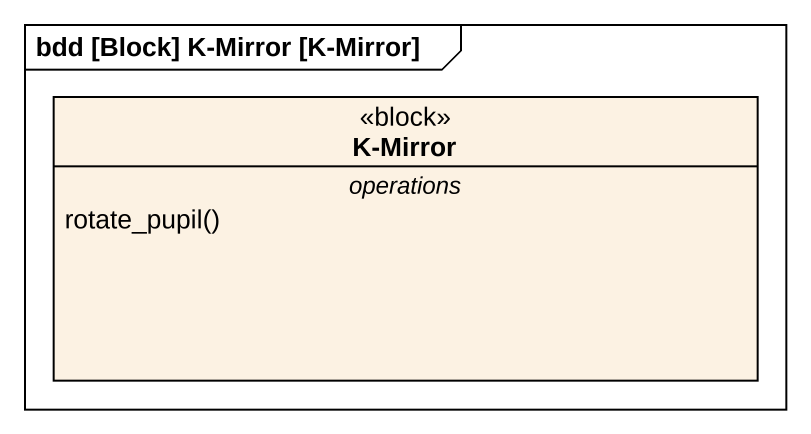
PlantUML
@startuml
mainframe bdd [Block] K-Mirror [K-Mirror]
hide circle
hide empty members
class "K-Mirror" as K_Mirror <<block>> {
  -- operations --
  rotate_pupil()
}
@enduml
